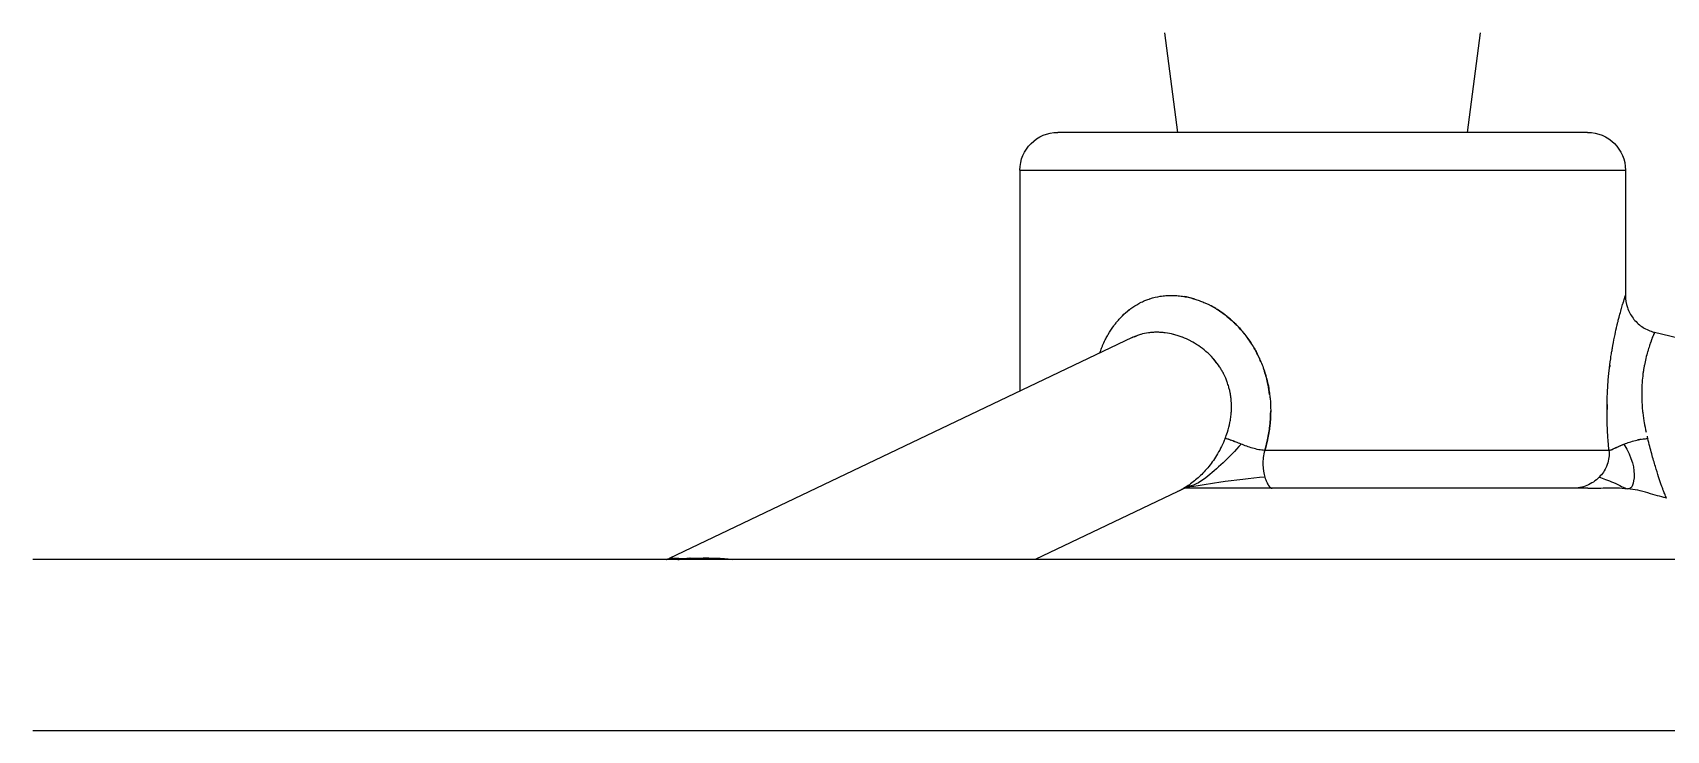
# Model space of a CAD drawing. Header units: millimetres. Extents: x 553637 to 584936, y 5008 to 53898.
# Drawn here: x 562213.4 to 562472.2, y 37234.4 to 37344.9 of the extents above; entities that cross this region are included whole.
import ezdxf

# ---------------------------------------------------------------- set-up
doc = ezdxf.new("R2010")
doc.units = ezdxf.units.MM
doc.header["$LTSCALE"] = 10
doc.header["$MEASUREMENT"] = 0
doc.layers.add('2', color=2, linetype='Continuous')

msp = doc.modelspace()

# ---------------------------------------------------------------- linework, layer by layer
at = {"layer": '2'}
for p, q in [((562394.85, 37329.09), (562392.77, 37344.88)), ((562440.73, 37329.09), (562442.82, 37344.88)), ((562459.76, 37329.09), (562375.83, 37329.09)), ((562369.83, 37323.09), (562465.76, 37323.09)), ((562369.83, 37323.09), (562369.83, 37288.09)), ((562465.76, 37323.09), (562465.76, 37303.26)), ((562387.63, 37296.57), (562314.24, 37261.6)), ((562470.37, 37297.42), (562620.72, 37261.59)), ((562463.15, 37278.71), (562408.63, 37278.71)), ((562459.78, 37272.71), (562395.88, 37272.71)), ((562394.83, 37272.19), (562372.25, 37261.43)), ((562622.17, 37261.43), (562213.42, 37261.43)), ((562213.42, 37234.36), (562621.52, 37234.36))]:
    msp.add_line(p, q, dxfattribs=at)
at = {"layer": '2', "extrusion": (0, 0, -1)}
for centre, start, end in [((-562375.83, 37323.09), 0, 90), ((-562459.76, 37323.09), 90, 180)]:
    msp.add_arc(centre, 6, start, end, dxfattribs=at)
at = {"layer": '2'}
for points, knots in [([(562382.46, 37294.11), (562382.49, 37294.19), (562382.52, 37294.27), (562382.55, 37294.34), (562382.64, 37294.6), (562382.74, 37294.84), (562382.84, 37295.09), (562382.87, 37295.16), (562382.9, 37295.23), (562382.93, 37295.3), (562383.06, 37295.61), (562383.21, 37295.91), (562383.35, 37296.21), (562383.46, 37296.42), (562383.57, 37296.63), (562383.68, 37296.84), (562383.73, 37296.92), (562383.77, 37296.99), (562383.82, 37297.07), (562384.09, 37297.54), (562384.37, 37297.99), (562384.68, 37298.42), (562384.74, 37298.49), (562384.8, 37298.57), (562384.86, 37298.65), (562384.98, 37298.82), (562385.12, 37298.98), (562385.25, 37299.14), (562385.31, 37299.22), (562385.37, 37299.29), (562385.44, 37299.36), (562385.57, 37299.52), (562385.72, 37299.68), (562385.86, 37299.82), (562385.92, 37299.89), (562385.99, 37299.96), (562386.06, 37300.03), (562386.42, 37300.38), (562386.79, 37300.71), (562387.19, 37301.02), (562387.25, 37301.07), (562387.32, 37301.12), (562387.39, 37301.17), (562387.79, 37301.47), (562388.22, 37301.73), (562388.66, 37301.97), (562388.72, 37302.01), (562388.78, 37302.04), (562388.84, 37302.07), (562389.1, 37302.2), (562389.36, 37302.32), (562389.62, 37302.43), (562389.84, 37302.52), (562390.06, 37302.61), (562390.28, 37302.68), (562390.33, 37302.7), (562390.37, 37302.71), (562390.42, 37302.73), (562390.96, 37302.9), (562391.51, 37303.03), (562392.07, 37303.12), (562392.35, 37303.17), (562392.64, 37303.2), (562392.93, 37303.22), (562393.21, 37303.24), (562393.51, 37303.26), (562393.8, 37303.26), (562393.8, 37303.26), (562393.81, 37303.26), (562393.81, 37303.26), (562394.1, 37303.26), (562394.4, 37303.25), (562394.69, 37303.22), (562394.98, 37303.2), (562395.28, 37303.17), (562395.57, 37303.13), (562396.17, 37303.04), (562396.76, 37302.91), (562397.35, 37302.73), (562397.41, 37302.72), (562397.46, 37302.7), (562397.52, 37302.68), (562397.76, 37302.61), (562398, 37302.53), (562398.24, 37302.44), (562398.31, 37302.42), (562398.38, 37302.39), (562398.44, 37302.36), (562398.67, 37302.28), (562398.9, 37302.18), (562399.13, 37302.08), (562399.21, 37302.05), (562399.28, 37302.01), (562399.36, 37301.98), (562399.87, 37301.74), (562400.37, 37301.47), (562400.85, 37301.18), (562400.94, 37301.13), (562401.03, 37301.07), (562401.11, 37301.02), (562401.59, 37300.72), (562402.05, 37300.39), (562402.5, 37300.04), (562402.59, 37299.97), (562402.67, 37299.9), (562402.76, 37299.83), (562403.03, 37299.61), (562403.29, 37299.38), (562403.55, 37299.15), (562403.72, 37298.99), (562403.88, 37298.83), (562404.05, 37298.67), (562404.13, 37298.59), (562404.21, 37298.5), (562404.29, 37298.42), (562404.7, 37298), (562405.08, 37297.56), (562405.44, 37297.09), (562405.89, 37296.53), (562406.3, 37295.95), (562406.68, 37295.33), (562406.73, 37295.25), (562406.77, 37295.18), (562406.82, 37295.1), (562406.96, 37294.86), (562407.1, 37294.62), (562407.23, 37294.37), (562407.27, 37294.31), (562407.3, 37294.24), (562407.33, 37294.18), (562407.47, 37293.92), (562407.6, 37293.65), (562407.72, 37293.39), (562407.75, 37293.33), (562407.77, 37293.28), (562407.8, 37293.23), (562408.08, 37292.61), (562408.33, 37291.97), (562408.54, 37291.32), (562408.55, 37291.3), (562408.56, 37291.28), (562408.56, 37291.26), (562408.67, 37290.93), (562408.77, 37290.59), (562408.86, 37290.25), (562408.96, 37289.91), (562409.04, 37289.56), (562409.11, 37289.21), (562409.12, 37289.19), (562409.12, 37289.17), (562409.13, 37289.14), (562409.21, 37288.77), (562409.27, 37288.4), (562409.33, 37288.02), (562409.37, 37287.72), (562409.41, 37287.42), (562409.44, 37287.12), (562409.45, 37287.04), (562409.46, 37286.97), (562409.47, 37286.9), (562409.52, 37286.27), (562409.55, 37285.64), (562409.56, 37285), (562409.56, 37284.88), (562409.55, 37284.75), (562409.55, 37284.63), (562409.55, 37284.25), (562409.53, 37283.87), (562409.5, 37283.49), (562409.49, 37283.28), (562409.47, 37283.08), (562409.45, 37282.88), (562409.43, 37282.7), (562409.42, 37282.52), (562409.39, 37282.35), (562409.3, 37281.6), (562409.17, 37280.86), (562409, 37280.12), (562408.89, 37279.65), (562408.77, 37279.17), (562408.63, 37278.71)], [0.2334723, 0.2334723, 0.2334723, 0.2334723, 0.2373876, 0.2373876, 0.2373876, 0.25, 0.25, 0.25, 0.2536044, 0.2536044, 0.2536044, 0.2697248, 0.2697248, 0.2697248, 0.28125, 0.28125, 0.28125, 0.2857296, 0.2857296, 0.2857296, 0.3125, 0.3125, 0.3125, 0.317397, 0.317397, 0.317397, 0.328125, 0.328125, 0.328125, 0.3330588, 0.3330588, 0.3330588, 0.34375, 0.34375, 0.34375, 0.3486125, 0.3486125, 0.3486125, 0.375, 0.375, 0.375, 0.3794384, 0.3794384, 0.3794384, 0.40625, 0.40625, 0.40625, 0.4098917, 0.4098917, 0.4098917, 0.4249886, 0.4249886, 0.4249886, 0.4375, 0.4375, 0.4375, 0.4400309, 0.4400309, 0.4400309, 0.4700388, 0.4700388, 0.4700388, 0.4849781, 0.4849781, 0.4849781, 0.499854, 0.499854, 0.499854, 0.5, 0.5, 0.5, 0.5147296, 0.5147296, 0.5147296, 0.5296699, 0.5296699, 0.5296699, 0.5596792, 0.5596792, 0.5596792, 0.5625, 0.5625, 0.5625, 0.5747271, 0.5747271, 0.5747271, 0.578125, 0.578125, 0.578125, 0.5898196, 0.5898196, 0.5898196, 0.59375, 0.59375, 0.59375, 0.6202676, 0.6202676, 0.6202676, 0.625, 0.625, 0.625, 0.6510917, 0.6510917, 0.6510917, 0.65625, 0.65625, 0.65625, 0.671875, 0.671875, 0.671875, 0.6823047, 0.6823047, 0.6823047, 0.6875, 0.6875, 0.6875, 0.7139746, 0.7139746, 0.7139746, 0.7460898, 0.7460898, 0.7460898, 0.75, 0.75, 0.75, 0.7623228, 0.7623228, 0.7623228, 0.765625, 0.765625, 0.765625, 0.7786457, 0.7786457, 0.7786457, 0.78125, 0.78125, 0.78125, 0.8115478, 0.8115478, 0.8115478, 0.8125, 0.8125, 0.8125, 0.8281368, 0.8281368, 0.8281368, 0.84375, 0.84375, 0.84375, 0.8447913, 0.8447913, 0.8447913, 0.8614957, 0.8614957, 0.8614957, 0.875, 0.875, 0.875, 0.8782288, 0.8782288, 0.8782288, 0.90625, 0.90625, 0.90625, 0.9117314, 0.9117314, 0.9117314, 0.9285024, 0.9285024, 0.9285024, 0.9375, 0.9375, 0.9375, 0.9452606, 0.9452606, 0.9452606, 0.9785506, 0.9785506, 0.9785506, 1, 1, 1, 1]), ([(562382.46, 37294.11), (562382.49, 37294.19), (562382.52, 37294.27), (562382.55, 37294.34), (562382.64, 37294.6), (562382.74, 37294.84), (562382.84, 37295.09), (562382.87, 37295.16), (562382.9, 37295.23), (562382.93, 37295.3), (562383.06, 37295.61), (562383.21, 37295.91), (562383.35, 37296.21), (562383.46, 37296.42), (562383.57, 37296.63), (562383.68, 37296.84), (562383.73, 37296.92), (562383.77, 37296.99), (562383.82, 37297.07), (562384.09, 37297.54), (562384.37, 37297.99), (562384.68, 37298.42), (562384.74, 37298.49), (562384.8, 37298.57), (562384.86, 37298.65), (562384.98, 37298.82), (562385.12, 37298.98), (562385.25, 37299.14), (562385.31, 37299.22), (562385.37, 37299.29), (562385.44, 37299.36), (562385.57, 37299.52), (562385.72, 37299.68), (562385.86, 37299.82), (562385.92, 37299.89), (562385.99, 37299.96), (562386.06, 37300.03), (562386.39, 37300.36), (562386.74, 37300.67), (562387.1, 37300.95)], [0.2334723, 0.2334723, 0.2334723, 0.2334723, 0.2373876, 0.2373876, 0.2373876, 0.25, 0.25, 0.25, 0.2536044, 0.2536044, 0.2536044, 0.2697248, 0.2697248, 0.2697248, 0.28125, 0.28125, 0.28125, 0.2857296, 0.2857296, 0.2857296, 0.3125, 0.3125, 0.3125, 0.317397, 0.317397, 0.317397, 0.328125, 0.328125, 0.328125, 0.3330588, 0.3330588, 0.3330588, 0.34375, 0.34375, 0.34375, 0.3486125, 0.3486125, 0.3486125, 0.3731384, 0.3731384, 0.3731384, 0.3731384]), ([(562394.69, 37303.22), (562394.98, 37303.2), (562395.28, 37303.17), (562395.57, 37303.13), (562396.17, 37303.04), (562396.76, 37302.91), (562397.35, 37302.73), (562397.41, 37302.72), (562397.46, 37302.7), (562397.52, 37302.68), (562397.76, 37302.61), (562398, 37302.53), (562398.24, 37302.44), (562398.31, 37302.42), (562398.38, 37302.39), (562398.44, 37302.36), (562398.67, 37302.28), (562398.9, 37302.18), (562399.13, 37302.08), (562399.21, 37302.05), (562399.28, 37302.01), (562399.36, 37301.98), (562399.87, 37301.74), (562400.37, 37301.47), (562400.85, 37301.18), (562400.94, 37301.13), (562401.03, 37301.07), (562401.11, 37301.02), (562401.59, 37300.72), (562402.05, 37300.39), (562402.5, 37300.04)], [0.5147296, 0.5147296, 0.5147296, 0.5147296, 0.5296699, 0.5296699, 0.5296699, 0.5596792, 0.5596792, 0.5596792, 0.5625, 0.5625, 0.5625, 0.5747271, 0.5747271, 0.5747271, 0.578125, 0.578125, 0.578125, 0.5898196, 0.5898196, 0.5898196, 0.59375, 0.59375, 0.59375, 0.6202676, 0.6202676, 0.6202676, 0.625, 0.625, 0.625, 0.6510917, 0.6510917, 0.6510917, 0.6510917]), ([(562397.45, 37302.7), (562397.43, 37302.71), (562397.4, 37302.72), (562397.37, 37302.73), (562396.86, 37302.88), (562396.36, 37303), (562395.85, 37303.08)], [0.43870551, 0.43870551, 0.43870551, 0.43870551, 0.44003087, 0.44003087, 0.44003087, 0.46578715, 0.46578715, 0.46578715, 0.46578715]), ([(562401.22, 37300.95), (562401.18, 37300.97), (562401.15, 37301), (562401.12, 37301.02), (562401.03, 37301.07), (562400.95, 37301.12), (562400.87, 37301.17), (562400.54, 37301.37), (562400.2, 37301.56), (562399.85, 37301.74)], [0.37313832, 0.37313832, 0.37313832, 0.37313832, 0.375, 0.375, 0.375, 0.37943838, 0.37943838, 0.37943838, 0.39773954, 0.39773954, 0.39773954, 0.39773954]), ([(562408.08, 37292.57), (562407.97, 37292.83), (562407.86, 37293.1), (562407.74, 37293.36), (562407.58, 37293.69), (562407.42, 37294.02), (562407.25, 37294.34), (562407.11, 37294.6), (562406.97, 37294.84), (562406.82, 37295.09), (562406.78, 37295.16), (562406.74, 37295.23), (562406.7, 37295.3), (562406.51, 37295.61), (562406.31, 37295.91), (562406.1, 37296.21), (562405.95, 37296.42), (562405.8, 37296.63), (562405.65, 37296.84), (562405.59, 37296.92), (562405.52, 37296.99), (562405.46, 37297.07), (562405.09, 37297.54), (562404.7, 37297.99), (562404.29, 37298.42), (562404.22, 37298.49), (562404.14, 37298.57), (562404.06, 37298.65), (562403.9, 37298.82), (562403.73, 37298.98), (562403.55, 37299.14), (562403.47, 37299.22), (562403.39, 37299.29), (562403.31, 37299.36), (562403.13, 37299.52), (562402.95, 37299.68), (562402.77, 37299.82), (562402.68, 37299.89), (562402.6, 37299.96), (562402.52, 37300.03), (562402.06, 37300.38), (562401.6, 37300.71), (562401.12, 37301.02), (562401.03, 37301.07), (562400.95, 37301.12), (562400.87, 37301.17), (562400.54, 37301.37), (562400.2, 37301.56), (562399.85, 37301.74)], [0.2082717, 0.2082717, 0.2082717, 0.2082717, 0.2210667, 0.2210667, 0.2210667, 0.2373876, 0.2373876, 0.2373876, 0.25, 0.25, 0.25, 0.2536044, 0.2536044, 0.2536044, 0.2697248, 0.2697248, 0.2697248, 0.28125, 0.28125, 0.28125, 0.2857296, 0.2857296, 0.2857296, 0.3125, 0.3125, 0.3125, 0.317397, 0.317397, 0.317397, 0.328125, 0.328125, 0.328125, 0.3330588, 0.3330588, 0.3330588, 0.34375, 0.34375, 0.34375, 0.3486125, 0.3486125, 0.3486125, 0.375, 0.375, 0.375, 0.3794384, 0.3794384, 0.3794384, 0.3977395, 0.3977395, 0.3977395, 0.3977395]), ([(562463.15, 37278.71), (562463.1, 37279.17), (562463.06, 37279.65), (562463.03, 37280.12), (562462.97, 37280.86), (562462.92, 37281.6), (562462.89, 37282.35), (562462.88, 37282.52), (562462.88, 37282.7), (562462.87, 37282.88), (562462.86, 37283.08), (562462.86, 37283.28), (562462.85, 37283.49), (562462.84, 37283.87), (562462.84, 37284.25), (562462.84, 37284.63), (562462.84, 37284.75), (562462.84, 37284.88), (562462.84, 37285), (562462.84, 37285.64), (562462.85, 37286.27), (562462.87, 37286.9), (562462.87, 37286.97), (562462.87, 37287.04), (562462.87, 37287.12), (562462.89, 37287.42), (562462.9, 37287.72), (562462.91, 37288.02), (562462.93, 37288.4), (562462.96, 37288.77), (562462.98, 37289.14), (562462.98, 37289.17), (562462.99, 37289.19), (562462.99, 37289.21), (562463.01, 37289.56), (562463.04, 37289.91), (562463.07, 37290.25), (562463.1, 37290.59), (562463.14, 37290.93), (562463.17, 37291.26), (562463.18, 37291.28), (562463.18, 37291.3), (562463.18, 37291.32), (562463.25, 37291.97), (562463.33, 37292.61), (562463.42, 37293.23), (562463.43, 37293.28), (562463.44, 37293.33), (562463.44, 37293.39), (562463.48, 37293.65), (562463.52, 37293.92), (562463.56, 37294.18), (562463.57, 37294.24), (562463.58, 37294.31), (562463.6, 37294.37), (562463.64, 37294.62), (562463.68, 37294.86), (562463.72, 37295.1), (562463.73, 37295.18), (562463.75, 37295.25), (562463.76, 37295.33), (562463.87, 37295.95), (562463.99, 37296.53), (562464.11, 37297.09), (562464.21, 37297.56), (562464.31, 37298), (562464.41, 37298.42), (562464.43, 37298.5), (562464.45, 37298.59), (562464.46, 37298.67), (562464.5, 37298.83), (562464.54, 37298.99), (562464.58, 37299.15), (562464.64, 37299.38), (562464.7, 37299.61), (562464.76, 37299.83), (562464.78, 37299.9), (562464.79, 37299.97), (562464.81, 37300.04), (562464.91, 37300.39), (562465, 37300.72), (562465.08, 37301.02), (562465.1, 37301.07), (562465.11, 37301.13), (562465.13, 37301.18), (562465.21, 37301.47), (562465.29, 37301.74), (562465.36, 37301.98), (562465.37, 37302.01), (562465.38, 37302.05), (562465.39, 37302.08), (562465.42, 37302.18), (562465.45, 37302.28), (562465.48, 37302.36), (562465.49, 37302.39), (562465.49, 37302.42), (562465.5, 37302.44), (562465.53, 37302.53), (562465.55, 37302.61), (562465.58, 37302.68)], [0, 0, 0, 0, 0.0214494, 0.0214494, 0.0214494, 0.0547394, 0.0547394, 0.0547394, 0.0625, 0.0625, 0.0625, 0.0714976, 0.0714976, 0.0714976, 0.0882686, 0.0882686, 0.0882686, 0.09375, 0.09375, 0.09375, 0.1217712, 0.1217712, 0.1217712, 0.125, 0.125, 0.125, 0.1385043, 0.1385043, 0.1385043, 0.1552087, 0.1552087, 0.1552087, 0.15625, 0.15625, 0.15625, 0.1718632, 0.1718632, 0.1718632, 0.1875, 0.1875, 0.1875, 0.1884522, 0.1884522, 0.1884522, 0.21875, 0.21875, 0.21875, 0.2213543, 0.2213543, 0.2213543, 0.234375, 0.234375, 0.234375, 0.2376772, 0.2376772, 0.2376772, 0.25, 0.25, 0.25, 0.2539102, 0.2539102, 0.2539102, 0.2860254, 0.2860254, 0.2860254, 0.3125, 0.3125, 0.3125, 0.3176953, 0.3176953, 0.3176953, 0.328125, 0.328125, 0.328125, 0.34375, 0.34375, 0.34375, 0.3489083, 0.3489083, 0.3489083, 0.375, 0.375, 0.375, 0.3797324, 0.3797324, 0.3797324, 0.40625, 0.40625, 0.40625, 0.4101804, 0.4101804, 0.4101804, 0.421875, 0.421875, 0.421875, 0.4252729, 0.4252729, 0.4252729, 0.4375, 0.4375, 0.4375, 0.4375]), ([(562465.58, 37302.68), (562465.58, 37302.7), (562465.59, 37302.72), (562465.59, 37302.73), (562465.65, 37302.91), (562465.69, 37303.04), (562465.72, 37303.13), (562465.73, 37303.17), (562465.74, 37303.2), (562465.75, 37303.22), (562465.76, 37303.25), (562465.76, 37303.26), (562465.76, 37303.26)], [0.4375, 0.4375, 0.4375, 0.4375, 0.44032084, 0.44032084, 0.44032084, 0.47033009, 0.47033009, 0.47033009, 0.48527045, 0.48527045, 0.48527045, 0.49998914, 0.49998914, 0.49998914, 0.49998914]), ([(562465.76, 37303.26), (562465.76, 37302.61), (562465.87, 37301.95), (562466.28, 37300.73), (562466.58, 37300.16), (562467.35, 37299.14), (562467.82, 37298.69), (562468.87, 37297.96), (562469.46, 37297.68), (562470.17, 37297.47), (562470.27, 37297.44), (562470.37, 37297.42)], [0, 0, 0, 0, 1.945691, 1.945691, 3.856293, 3.856293, 5.768154, 5.768154, 7.679971, 7.679971, 7.988052, 7.988052, 7.988052, 7.988052]), ([(562402.95, 37299.67), (562403.15, 37299.5), (562403.35, 37299.33), (562403.55, 37299.15), (562403.72, 37298.99), (562403.88, 37298.83), (562404.05, 37298.67), (562404.13, 37298.59), (562404.21, 37298.5), (562404.29, 37298.42), (562404.7, 37298), (562405.08, 37297.56), (562405.44, 37297.09), (562405.89, 37296.53), (562406.3, 37295.95), (562406.68, 37295.33), (562406.73, 37295.25), (562406.77, 37295.18), (562406.82, 37295.1), (562406.96, 37294.86), (562407.1, 37294.62), (562407.23, 37294.37), (562407.27, 37294.31), (562407.3, 37294.24), (562407.33, 37294.18), (562407.47, 37293.92), (562407.6, 37293.65), (562407.72, 37293.39), (562407.75, 37293.33), (562407.77, 37293.28), (562407.8, 37293.23), (562408.08, 37292.61), (562408.33, 37291.97), (562408.54, 37291.32), (562408.55, 37291.3), (562408.56, 37291.28), (562408.56, 37291.26), (562408.67, 37290.93), (562408.77, 37290.59), (562408.86, 37290.25), (562408.96, 37289.91), (562409.04, 37289.56), (562409.11, 37289.21), (562409.12, 37289.19), (562409.12, 37289.17), (562409.13, 37289.14), (562409.21, 37288.77), (562409.27, 37288.4), (562409.33, 37288.02), (562409.37, 37287.72), (562409.41, 37287.42), (562409.44, 37287.12), (562409.45, 37287.04), (562409.46, 37286.97), (562409.47, 37286.9), (562409.52, 37286.27), (562409.55, 37285.64), (562409.56, 37285), (562409.56, 37284.88), (562409.55, 37284.75), (562409.55, 37284.63)], [0.659919, 0.659919, 0.659919, 0.659919, 0.671875, 0.671875, 0.671875, 0.6823047, 0.6823047, 0.6823047, 0.6875, 0.6875, 0.6875, 0.7139746, 0.7139746, 0.7139746, 0.7460898, 0.7460898, 0.7460898, 0.75, 0.75, 0.75, 0.7623228, 0.7623228, 0.7623228, 0.765625, 0.765625, 0.765625, 0.7786457, 0.7786457, 0.7786457, 0.78125, 0.78125, 0.78125, 0.8115478, 0.8115478, 0.8115478, 0.8125, 0.8125, 0.8125, 0.8281368, 0.8281368, 0.8281368, 0.84375, 0.84375, 0.84375, 0.8447913, 0.8447913, 0.8447913, 0.8614957, 0.8614957, 0.8614957, 0.875, 0.875, 0.875, 0.8782288, 0.8782288, 0.8782288, 0.90625, 0.90625, 0.90625, 0.9117314, 0.9117314, 0.9117314, 0.9117314]), ([(562398.16, 37295.27), (562398.14, 37295.28), (562398.12, 37295.3), (562398.1, 37295.31), (562397.71, 37295.57), (562397.31, 37295.81), (562396.9, 37296.03), (562396.88, 37296.04), (562396.86, 37296.05), (562396.85, 37296.06), (562396.43, 37296.27), (562396.01, 37296.47), (562395.58, 37296.63), (562395.56, 37296.64), (562395.55, 37296.64), (562395.53, 37296.65), (562395.32, 37296.73), (562395.11, 37296.81), (562394.89, 37296.87), (562394.67, 37296.95), (562394.44, 37297.01), (562394.21, 37297.07), (562394.2, 37297.07), (562394.19, 37297.08), (562394.18, 37297.08), (562393.74, 37297.19), (562393.29, 37297.28), (562392.85, 37297.33), (562392.63, 37297.36), (562392.4, 37297.38), (562392.17, 37297.4), (562391.95, 37297.41), (562391.72, 37297.42), (562391.5, 37297.42), (562391.27, 37297.42), (562391.05, 37297.41), (562390.83, 37297.4), (562390.61, 37297.38), (562390.4, 37297.36), (562390.18, 37297.33), (562389.77, 37297.27), (562389.36, 37297.19), (562388.96, 37297.07), (562388.95, 37297.07), (562388.94, 37297.07), (562388.93, 37297.07), (562388.73, 37297.01), (562388.53, 37296.94), (562388.33, 37296.87), (562388.14, 37296.8), (562387.96, 37296.72), (562387.78, 37296.64), (562387.77, 37296.64), (562387.76, 37296.63), (562387.74, 37296.63), (562387.7, 37296.61), (562387.65, 37296.59), (562387.61, 37296.56)], [0.3421006, 0.3421006, 0.3421006, 0.3421006, 0.34375, 0.34375, 0.34375, 0.3736847, 0.3736847, 0.3736847, 0.375, 0.375, 0.375, 0.40527, 0.40527, 0.40527, 0.40625, 0.40625, 0.40625, 0.4210649, 0.4210649, 0.4210649, 0.4368498, 0.4368498, 0.4368498, 0.4375, 0.4375, 0.4375, 0.4684445, 0.4684445, 0.4684445, 0.4842313, 0.4842313, 0.4842313, 0.5, 0.5, 0.5, 0.5157412, 0.5157412, 0.5157412, 0.531527, 0.531527, 0.531527, 0.5625, 0.5625, 0.5625, 0.5631233, 0.5631233, 0.5631233, 0.5789063, 0.5789063, 0.5789063, 0.59375, 0.59375, 0.59375, 0.5947029, 0.5947029, 0.5947029, 0.5984529, 0.5984529, 0.5984529, 0.5984529]), ([(562402.34, 37280.6), (562402.47, 37280.92), (562402.59, 37281.25), (562402.7, 37281.59), (562402.86, 37282.1), (562403, 37282.62), (562403.1, 37283.15), (562403.12, 37283.27), (562403.15, 37283.39), (562403.17, 37283.52), (562403.19, 37283.66), (562403.21, 37283.8), (562403.23, 37283.94), (562403.27, 37284.2), (562403.3, 37284.47), (562403.31, 37284.73), (562403.32, 37284.83), (562403.33, 37284.93), (562403.33, 37285.03), (562403.35, 37285.46), (562403.35, 37285.88), (562403.33, 37286.3), (562403.32, 37286.38), (562403.32, 37286.46), (562403.31, 37286.54), (562403.29, 37286.72), (562403.28, 37286.9), (562403.25, 37287.08), (562403.22, 37287.34), (562403.18, 37287.6), (562403.13, 37287.85), (562403.12, 37287.92), (562403.1, 37287.98), (562403.09, 37288.05), (562403.05, 37288.24), (562403, 37288.43), (562402.95, 37288.61), (562402.89, 37288.86), (562402.81, 37289.11), (562402.73, 37289.35), (562402.71, 37289.4), (562402.69, 37289.46), (562402.67, 37289.51), (562402.52, 37289.94), (562402.34, 37290.35), (562402.14, 37290.76), (562402.12, 37290.8), (562402.09, 37290.85), (562402.07, 37290.89), (562401.98, 37291.07), (562401.88, 37291.25), (562401.77, 37291.43), (562401.75, 37291.47), (562401.72, 37291.51), (562401.7, 37291.55), (562401.59, 37291.73), (562401.48, 37291.91), (562401.36, 37292.08), (562401.33, 37292.12), (562401.31, 37292.15), (562401.29, 37292.19), (562401.02, 37292.57), (562400.73, 37292.93), (562400.42, 37293.28), (562400.09, 37293.66), (562399.73, 37294.01), (562399.35, 37294.34), (562399.33, 37294.36), (562399.31, 37294.38), (562399.28, 37294.4), (562398.93, 37294.71), (562398.55, 37295), (562398.16, 37295.27), (562398.14, 37295.28), (562398.12, 37295.3), (562398.1, 37295.31), (562397.71, 37295.57), (562397.31, 37295.81), (562396.9, 37296.03), (562396.88, 37296.04), (562396.86, 37296.05), (562396.85, 37296.06), (562396.43, 37296.27), (562396.01, 37296.47), (562395.58, 37296.63), (562395.56, 37296.64), (562395.55, 37296.64), (562395.53, 37296.65), (562395.32, 37296.73), (562395.11, 37296.81), (562394.89, 37296.87), (562394.67, 37296.95), (562394.44, 37297.01), (562394.21, 37297.07), (562394.2, 37297.07), (562394.19, 37297.08), (562394.18, 37297.08), (562393.74, 37297.19), (562393.29, 37297.28), (562392.85, 37297.33), (562392.63, 37297.36), (562392.4, 37297.38), (562392.17, 37297.4), (562391.95, 37297.41), (562391.72, 37297.42), (562391.5, 37297.42), (562391.27, 37297.42), (562391.05, 37297.41), (562390.83, 37297.4), (562390.61, 37297.38), (562390.4, 37297.36), (562390.18, 37297.33), (562389.77, 37297.27), (562389.36, 37297.19), (562388.96, 37297.07), (562388.95, 37297.07), (562388.94, 37297.07), (562388.93, 37297.07), (562388.73, 37297.01), (562388.53, 37296.94), (562388.33, 37296.87), (562388.14, 37296.8), (562387.96, 37296.72), (562387.78, 37296.64), (562387.77, 37296.64), (562387.76, 37296.63), (562387.74, 37296.63), (562387.71, 37296.61), (562387.67, 37296.59), (562387.63, 37296.57)], [0, 0, 0, 0, 0.0216597, 0.0216597, 0.0216597, 0.0547844, 0.0547844, 0.0547844, 0.0625, 0.0625, 0.0625, 0.0712271, 0.0712271, 0.0712271, 0.087572, 0.087572, 0.087572, 0.09375, 0.09375, 0.09375, 0.1200286, 0.1200286, 0.1200286, 0.125, 0.125, 0.125, 0.1361331, 0.1361331, 0.1361331, 0.152154, 0.152154, 0.152154, 0.15625, 0.15625, 0.15625, 0.1681068, 0.1681068, 0.1681068, 0.1840369, 0.1840369, 0.1840369, 0.1875, 0.1875, 0.1875, 0.2157687, 0.2157687, 0.2157687, 0.21875, 0.21875, 0.21875, 0.2315856, 0.2315856, 0.2315856, 0.234375, 0.234375, 0.234375, 0.2473762, 0.2473762, 0.2473762, 0.25, 0.25, 0.25, 0.2789458, 0.2789458, 0.2789458, 0.3105234, 0.3105234, 0.3105234, 0.3125, 0.3125, 0.3125, 0.3421006, 0.3421006, 0.3421006, 0.34375, 0.34375, 0.34375, 0.3736847, 0.3736847, 0.3736847, 0.375, 0.375, 0.375, 0.40527, 0.40527, 0.40527, 0.40625, 0.40625, 0.40625, 0.4210649, 0.4210649, 0.4210649, 0.4368498, 0.4368498, 0.4368498, 0.4375, 0.4375, 0.4375, 0.4684445, 0.4684445, 0.4684445, 0.4842313, 0.4842313, 0.4842313, 0.5, 0.5, 0.5, 0.5157412, 0.5157412, 0.5157412, 0.531527, 0.531527, 0.531527, 0.5625, 0.5625, 0.5625, 0.5631233, 0.5631233, 0.5631233, 0.5789063, 0.5789063, 0.5789063, 0.59375, 0.59375, 0.59375, 0.5947029, 0.5947029, 0.5947029, 0.597924, 0.597924, 0.597924, 0.597924]), ([(562469.82, 37296.03), (562469.74, 37295.81), (562469.66, 37295.57), (562469.57, 37295.31), (562469.57, 37295.3), (562469.56, 37295.28), (562469.56, 37295.27), (562469.47, 37295), (562469.38, 37294.71), (562469.29, 37294.4), (562469.28, 37294.38), (562469.28, 37294.36), (562469.27, 37294.34), (562469.18, 37294.01), (562469.08, 37293.66), (562468.99, 37293.28), (562468.91, 37292.93), (562468.83, 37292.57), (562468.76, 37292.19), (562468.75, 37292.15), (562468.74, 37292.12), (562468.74, 37292.08), (562468.7, 37291.91), (562468.67, 37291.73), (562468.64, 37291.55), (562468.64, 37291.51), (562468.63, 37291.47), (562468.62, 37291.43), (562468.6, 37291.25), (562468.57, 37291.07), (562468.54, 37290.89), (562468.54, 37290.85), (562468.53, 37290.8), (562468.53, 37290.76), (562468.47, 37290.35), (562468.43, 37289.94), (562468.4, 37289.51), (562468.39, 37289.46), (562468.39, 37289.4), (562468.39, 37289.35), (562468.37, 37289.11), (562468.36, 37288.86), (562468.35, 37288.61), (562468.34, 37288.43), (562468.33, 37288.24), (562468.33, 37288.05), (562468.33, 37287.98), (562468.33, 37287.92), (562468.33, 37287.85), (562468.33, 37287.6), (562468.33, 37287.34), (562468.33, 37287.08), (562468.34, 37286.9), (562468.34, 37286.72), (562468.35, 37286.54), (562468.36, 37286.46), (562468.36, 37286.38), (562468.36, 37286.3), (562468.39, 37285.88), (562468.42, 37285.46), (562468.46, 37285.03), (562468.47, 37284.93), (562468.48, 37284.83), (562468.5, 37284.73), (562468.53, 37284.47), (562468.56, 37284.2), (562468.6, 37283.94), (562468.62, 37283.8), (562468.64, 37283.66), (562468.66, 37283.52), (562468.68, 37283.39), (562468.7, 37283.27), (562468.72, 37283.15), (562468.81, 37282.62), (562468.92, 37282.1), (562469.03, 37281.59)], [0.6263153, 0.6263153, 0.6263153, 0.6263153, 0.65625, 0.65625, 0.65625, 0.6578994, 0.6578994, 0.6578994, 0.6875, 0.6875, 0.6875, 0.6894766, 0.6894766, 0.6894766, 0.7210542, 0.7210542, 0.7210542, 0.75, 0.75, 0.75, 0.7526238, 0.7526238, 0.7526238, 0.765625, 0.765625, 0.765625, 0.7684144, 0.7684144, 0.7684144, 0.78125, 0.78125, 0.78125, 0.7842313, 0.7842313, 0.7842313, 0.8125, 0.8125, 0.8125, 0.8159631, 0.8159631, 0.8159631, 0.8318932, 0.8318932, 0.8318932, 0.84375, 0.84375, 0.84375, 0.847846, 0.847846, 0.847846, 0.8638669, 0.8638669, 0.8638669, 0.875, 0.875, 0.875, 0.8799714, 0.8799714, 0.8799714, 0.90625, 0.90625, 0.90625, 0.912428, 0.912428, 0.912428, 0.9287729, 0.9287729, 0.9287729, 0.9375, 0.9375, 0.9375, 0.9452156, 0.9452156, 0.9452156, 0.9783403, 0.9783403, 0.9783403, 0.9783403]), ([(562470.05, 37296.63), (562469.98, 37296.47), (562469.91, 37296.27), (562469.83, 37296.06), (562469.83, 37296.05), (562469.82, 37296.04), (562469.82, 37296.03)], [0.59472998, 0.59472998, 0.59472998, 0.59472998, 0.625, 0.625, 0.625, 0.62631526, 0.62631526, 0.62631526, 0.62631526]), ([(562470.23, 37297.08), (562470.23, 37297.08), (562470.22, 37297.07), (562470.22, 37297.07), (562470.2, 37297.01), (562470.17, 37296.95), (562470.14, 37296.87), (562470.12, 37296.81), (562470.09, 37296.73), (562470.05, 37296.65)], [0.5625, 0.5625, 0.5625, 0.5625, 0.56315023, 0.56315023, 0.56315023, 0.57893511, 0.57893511, 0.57893511, 0.59375, 0.59375, 0.59375, 0.59375]), ([(562470.05, 37296.63), (562470.05, 37296.63), (562470.05, 37296.64), (562470.05, 37296.64), (562470.08, 37296.71), (562470.1, 37296.78), (562470.13, 37296.84)], [0.40529714, 0.40529714, 0.40529714, 0.40529714, 0.40625, 0.40625, 0.40625, 0.41889957, 0.41889957, 0.41889957, 0.41889957]), ([(562402.34, 37280.6), (562402.47, 37280.92), (562402.59, 37281.25), (562402.7, 37281.59), (562402.86, 37282.1), (562403, 37282.62), (562403.1, 37283.15), (562403.12, 37283.27), (562403.15, 37283.39), (562403.17, 37283.52), (562403.19, 37283.66), (562403.21, 37283.8), (562403.23, 37283.94), (562403.27, 37284.2), (562403.3, 37284.47), (562403.31, 37284.73), (562403.32, 37284.83), (562403.33, 37284.93), (562403.33, 37285.03), (562403.35, 37285.46), (562403.35, 37285.88), (562403.33, 37286.3), (562403.32, 37286.38), (562403.32, 37286.46), (562403.31, 37286.54), (562403.29, 37286.72), (562403.28, 37286.9), (562403.25, 37287.08), (562403.22, 37287.34), (562403.18, 37287.6), (562403.13, 37287.85), (562403.12, 37287.92), (562403.1, 37287.98), (562403.09, 37288.05), (562403.05, 37288.24), (562403, 37288.43), (562402.95, 37288.61), (562402.89, 37288.86), (562402.81, 37289.11), (562402.73, 37289.35), (562402.71, 37289.4), (562402.69, 37289.46), (562402.67, 37289.51), (562402.52, 37289.94), (562402.34, 37290.35), (562402.14, 37290.76), (562402.12, 37290.8), (562402.09, 37290.85), (562402.07, 37290.89), (562401.98, 37291.07), (562401.88, 37291.25), (562401.77, 37291.43), (562401.75, 37291.47), (562401.72, 37291.51), (562401.7, 37291.55), (562401.59, 37291.73), (562401.48, 37291.91), (562401.36, 37292.08), (562401.33, 37292.12), (562401.31, 37292.15), (562401.29, 37292.19), (562401.06, 37292.5), (562400.83, 37292.81), (562400.58, 37293.1)], [0, 0, 0, 0, 0.0216597, 0.0216597, 0.0216597, 0.0547844, 0.0547844, 0.0547844, 0.0625, 0.0625, 0.0625, 0.0712271, 0.0712271, 0.0712271, 0.087572, 0.087572, 0.087572, 0.09375, 0.09375, 0.09375, 0.1200286, 0.1200286, 0.1200286, 0.125, 0.125, 0.125, 0.1361331, 0.1361331, 0.1361331, 0.152154, 0.152154, 0.152154, 0.15625, 0.15625, 0.15625, 0.1681068, 0.1681068, 0.1681068, 0.1840369, 0.1840369, 0.1840369, 0.1875, 0.1875, 0.1875, 0.2157687, 0.2157687, 0.2157687, 0.21875, 0.21875, 0.21875, 0.2315856, 0.2315856, 0.2315856, 0.234375, 0.234375, 0.234375, 0.2473762, 0.2473762, 0.2473762, 0.25, 0.25, 0.25, 0.2739268, 0.2739268, 0.2739268, 0.2739268]), ([(562408.87, 37290.24), (562408.78, 37290.58), (562408.68, 37290.92), (562408.57, 37291.25), (562408.56, 37291.27), (562408.56, 37291.28), (562408.55, 37291.29), (562408.5, 37291.44), (562408.46, 37291.58), (562408.41, 37291.72)], [0.171875, 0.171875, 0.171875, 0.171875, 0.1875, 0.1875, 0.1875, 0.18814637, 0.18814637, 0.18814637, 0.19478352, 0.19478352, 0.19478352, 0.19478352]), ([(562409.39, 37287.57), (562409.33, 37288.08), (562409.24, 37288.6), (562409.14, 37289.11), (562409.13, 37289.14), (562409.12, 37289.17), (562409.12, 37289.2), (562409.04, 37289.54), (562408.96, 37289.88), (562408.87, 37290.22), (562408.87, 37290.22), (562408.87, 37290.23), (562408.87, 37290.24)], [0.13188395, 0.13188395, 0.13188395, 0.13188395, 0.15489205, 0.15489205, 0.15489205, 0.15625, 0.15625, 0.15625, 0.17155881, 0.17155881, 0.17155881, 0.171875, 0.171875, 0.171875, 0.171875]), ([(562408.63, 37278.71), (562408.77, 37279.17), (562408.89, 37279.64), (562409, 37280.11), (562409.17, 37280.84), (562409.3, 37281.58), (562409.39, 37282.33), (562409.41, 37282.52), (562409.43, 37282.7), (562409.45, 37282.88), (562409.47, 37283.08), (562409.49, 37283.27), (562409.5, 37283.47), (562409.53, 37283.85), (562409.55, 37284.23), (562409.55, 37284.61), (562409.55, 37284.73), (562409.56, 37284.85), (562409.56, 37284.97)], [0, 0, 0, 0, 0.0212995, 0.0212995, 0.0212995, 0.05450576, 0.05450576, 0.05450576, 0.0625, 0.0625, 0.0625, 0.07125273, 0.07125273, 0.07125273, 0.0880153, 0.0880153, 0.0880153, 0.09326173, 0.09326173, 0.09326173, 0.09326173]), ([(562402.34, 37280.6), (562401.99, 37279.72), (562401.59, 37278.92), (562401.15, 37278.18), (562400.72, 37277.44), (562400.25, 37276.77), (562399.76, 37276.17), (562399.27, 37275.56), (562398.76, 37275.02), (562398.24, 37274.54), (562397.73, 37274.06), (562397.2, 37273.64), (562396.67, 37273.27), (562396.15, 37272.9), (562395.62, 37272.59), (562395.1, 37272.32), (562395, 37272.27), (562394.91, 37272.23), (562394.81, 37272.18)], [-1, -1, -1, -1, -0.875, -0.875, -0.875, -0.75, -0.75, -0.75, -0.625, -0.625, -0.625, -0.5, -0.5, -0.5, -0.375, -0.375, -0.375, -0.3519692, -0.3519692, -0.3519692, -0.3519692]), ([(562402.34, 37280.6), (562401.99, 37279.72), (562401.59, 37278.92), (562401.15, 37278.18), (562400.72, 37277.44), (562400.25, 37276.77), (562399.76, 37276.17), (562399.27, 37275.56), (562398.76, 37275.02), (562398.24, 37274.54), (562397.73, 37274.06), (562397.2, 37273.64), (562396.67, 37273.27), (562396.15, 37272.9), (562395.62, 37272.59), (562395.1, 37272.32), (562395.01, 37272.28), (562394.92, 37272.23), (562394.83, 37272.19)], [-1, -1, -1, -1, -0.875, -0.875, -0.875, -0.75, -0.75, -0.75, -0.625, -0.625, -0.625, -0.5, -0.5, -0.5, -0.375, -0.375, -0.375, -0.3531426, -0.3531426, -0.3531426, -0.3531426]), ([(562404.87, 37279.7), (562404.59, 37279.8), (562404.32, 37279.91), (562403.82, 37280.11), (562403.59, 37280.2), (562403.16, 37280.35), (562402.97, 37280.42), (562402.62, 37280.53), (562402.47, 37280.57), (562402.34, 37280.6)], [0, 0, 0, 0, 0.25, 0.25, 0.5, 0.5, 0.75, 0.75, 1, 1, 1, 1]), ([(562404.87, 37279.7), (562404.59, 37279.8), (562404.32, 37279.91), (562403.84, 37280.1), (562403.62, 37280.18), (562403.42, 37280.26)], [0, 0, 0, 0, 0.25, 0.25, 0.4817478, 0.4817478, 0.4817478, 0.4817478]), ([(562409.39, 37282.35), (562409.3, 37281.6), (562409.17, 37280.86), (562409, 37280.12), (562408.89, 37279.65), (562408.77, 37279.17), (562408.63, 37278.71)], [0.94526065, 0.94526065, 0.94526065, 0.94526065, 0.97855061, 0.97855061, 0.97855061, 1, 1, 1, 1]), ([(562465.53, 37279.7), (562465.81, 37279.8), (562466.1, 37279.91), (562466.71, 37280.11), (562467.02, 37280.2), (562467.66, 37280.35), (562467.98, 37280.42), (562468.63, 37280.53), (562468.96, 37280.57), (562469.28, 37280.6)], [0, 0, 0, 0, 0.25, 0.25, 0.5, 0.5, 0.75, 0.75, 1, 1, 1, 1]), ([(562465.53, 37279.7), (562465.81, 37279.8), (562466.1, 37279.91), (562466.71, 37280.11), (562467.02, 37280.2), (562467.63, 37280.35), (562467.92, 37280.41), (562468.21, 37280.46)], [0, 0, 0, 0, 0.25, 0.25, 0.5, 0.5, 0.7246519, 0.7246519, 0.7246519, 0.7246519]), ([(562472.24, 37271.16), (562472.24, 37271.16), (562472.22, 37271.2), (562472.15, 37271.37), (562472.1, 37271.5), (562471.96, 37271.84), (562471.88, 37272.06), (562471.73, 37272.46), (562471.68, 37272.6), (562471.56, 37272.92), (562471.5, 37273.09), (562471.31, 37273.64), (562471.16, 37274.06), (562470.85, 37275.02), (562470.68, 37275.56), (562470.32, 37276.77), (562470.12, 37277.44), (562469.72, 37278.92), (562469.5, 37279.72), (562469.28, 37280.6)], [0, 0, 0, 0, 0.125, 0.125, 0.25, 0.25, 0.375, 0.375, 0.4375, 0.4375, 0.5, 0.5, 0.625, 0.625, 0.75, 0.75, 0.875, 0.875, 0.9999999, 0.9999999, 0.9999999, 0.9999999]), ([(562404.87, 37279.7), (562402.99, 37277.55), (562401.01, 37275.76), (562398.27, 37273.56), (562397.24, 37273.09), (562396.15, 37272.85)], [0.2133515, 0.2133515, 0.2133515, 0.2133515, 0.7133515, 0.7133515, 1, 1, 1, 1]), ([(562408.63, 37278.71), (562408.31, 37278.72), (562407.98, 37278.76), (562407.66, 37278.82), (562407.33, 37278.88), (562407.01, 37278.97), (562406.69, 37279.06), (562406.37, 37279.15), (562406.05, 37279.26), (562405.75, 37279.37), (562405.45, 37279.48), (562405.15, 37279.59), (562404.87, 37279.7)], [-1, -1, -1, -1, -0.75, -0.75, -0.75, -0.5, -0.5, -0.5, -0.25, -0.25, -0.25, 0, 0, 0, 0]), ([(562408.63, 37278.71), (562408.38, 37277.97), (562408.3, 37277.19), (562408.32, 37276.46), (562408.34, 37275.72), (562408.46, 37275.03), (562408.64, 37274.46)], [-1, -1, -1, -1, -0.5, -0.5, -0.5, 0, 0, 0, 0]), ([(562463.15, 37278.71), (562463.23, 37277.97), (562463.13, 37277.19), (562462.87, 37276.46), (562462.83, 37276.36), (562462.8, 37276.27), (562462.76, 37276.18), (562462.49, 37275.55), (562462.09, 37274.96), (562461.6, 37274.46)], [-1, -1, -1, -1, -0.5, -0.5, -0.5, -0.4375, -0.4375, -0.4375, 0, 0, 0, 0]), ([(562463.15, 37278.71), (562463.26, 37278.72), (562463.39, 37278.76), (562463.54, 37278.82), (562463.7, 37278.88), (562463.87, 37278.97), (562464.07, 37279.06), (562464.27, 37279.15), (562464.5, 37279.26), (562464.74, 37279.37), (562464.99, 37279.48), (562465.25, 37279.59), (562465.53, 37279.7)], [-1, -1, -1, -1, -0.75, -0.75, -0.75, -0.5, -0.5, -0.5, -0.25, -0.25, -0.25, 0, 0, 0, 0]), ([(562465.53, 37279.7), (562466.81, 37277.55), (562467.25, 37275.76), (562466.98, 37272.97), (562466.66, 37272.57), (562466.09, 37272.64)], [0, 0, 0, 0, 0.5, 0.5, 1, 1, 1, 1]), ([(562396.72, 37273.15), (562396.71, 37273.15), (562396.71, 37273.15), (562396.68, 37273.13), (562396.66, 37273.12), (562396.57, 37273.07), (562396.5, 37273.03), (562396.24, 37272.89), (562396.01, 37272.77), (562395.44, 37272.48), (562395.12, 37272.33), (562394.83, 37272.19)], [3.587227, 3.587227, 3.587227, 3.587227, 3.629254, 3.629254, 3.756331, 3.756331, 4.138294, 4.138294, 5.074907, 5.074907, 6.539078, 6.539078, 6.539078, 6.539078]), ([(562395.88, 37272.71), (562395.85, 37272.69), (562395.81, 37272.68), (562395.44, 37272.48), (562395.12, 37272.33), (562394.83, 37272.19)], [4.947004, 4.947004, 4.947004, 4.947004, 5.07485, 5.07485, 6.539103, 6.539103, 6.539103, 6.539103]), ([(562408.64, 37274.46), (562406.31, 37274.29), (562404.02, 37274), (562399.54, 37273.35), (562397.83, 37273.03), (562396.11, 37272.83)], [0.1599033, 0.1599033, 0.1599033, 0.1599033, 0.6599033, 0.6599033, 1, 1, 1, 1]), ([(562408.64, 37274.46), (562408.72, 37274.18), (562408.82, 37273.92), (562409.02, 37273.48), (562409.13, 37273.3), (562409.44, 37272.85), (562409.63, 37272.71), (562409.77, 37272.71)], [0, 0, 0, 0, 0.25, 0.25, 0.5, 0.5, 1, 1, 1, 1]), ([(562461.6, 37274.46), (562461.32, 37274.18), (562461.01, 37273.92), (562460.35, 37273.48), (562460, 37273.3), (562458.93, 37272.85), (562458.18, 37272.71), (562457.48, 37272.71)], [0, 0, 0, 0, 0.25, 0.25, 0.5, 0.5, 1, 1, 1, 1]), ([(562459.78, 37272.71), (562460.77, 37272.71), (562461.46, 37272.73), (562463.91, 37272.82), (562464.95, 37272.78), (562466.09, 37272.64)], [0, 0, 0, 0, 0.5, 0.5, 1, 1, 1, 1]), ([(562461.6, 37274.46), (562462.2, 37274.29), (562462.93, 37274), (562464.84, 37273.22), (562465.52, 37272.71), (562466.09, 37272.64)], [0, 0, 0, 0, 0.5, 0.5, 1, 1, 1, 1]), ([(562472.24, 37271.16), (562471.21, 37271.41), (562470.44, 37271.63), (562468.21, 37272.31), (562467.23, 37272.51), (562466.09, 37272.64)], [0, 0, 0, 0, 0.5, 0.5, 1, 1, 1, 1]), ([(562313.78, 37261.43), (562313.82, 37261.44), (562313.86, 37261.45), (562314, 37261.5), (562314.12, 37261.54), (562314.25, 37261.6)], [48.742146, 48.742146, 48.742146, 48.742146, 49.32906, 49.32906, 50.66949, 50.66949, 50.66949, 50.66949]), ([(562313.78, 37261.43), (562313.82, 37261.44), (562313.86, 37261.45), (562314, 37261.5), (562314.13, 37261.54), (562314.25, 37261.6)], [48.751933, 48.751933, 48.751933, 48.751933, 49.332133, 49.332133, 50.673972, 50.673972, 50.673972, 50.673972]), ([(562314.25, 37261.6), (562314.3, 37261.63), (562314.36, 37261.65), (562314.43, 37261.66), (562314.44, 37261.66), (562314.45, 37261.66), (562314.46, 37261.66), (562314.54, 37261.67), (562314.64, 37261.67), (562314.76, 37261.67), (562314.76, 37261.66), (562314.77, 37261.66), (562314.78, 37261.66), (562314.81, 37261.66), (562314.85, 37261.66), (562314.89, 37261.66)], [0.9376942, 0.9376942, 0.9376942, 0.9376942, 0.95124636, 0.95124636, 0.95124636, 0.953125, 0.953125, 0.953125, 0.96778669, 0.96778669, 0.96778669, 0.96875, 0.96875, 0.96875, 0.97277958, 0.97277958, 0.97277958, 0.97277958]), ([(562314.25, 37261.6), (562314.3, 37261.63), (562314.36, 37261.65), (562314.43, 37261.66), (562314.44, 37261.66), (562314.45, 37261.66), (562314.46, 37261.66), (562314.54, 37261.67), (562314.64, 37261.67), (562314.76, 37261.67), (562314.76, 37261.66), (562314.77, 37261.66), (562314.78, 37261.66), (562314.84, 37261.66), (562314.91, 37261.66), (562314.98, 37261.65), (562314.99, 37261.65), (562315, 37261.65), (562315.01, 37261.65), (562315.08, 37261.64), (562315.17, 37261.64), (562315.27, 37261.63), (562315.28, 37261.63), (562315.29, 37261.63), (562315.31, 37261.63), (562315.35, 37261.62), (562315.4, 37261.62), (562315.45, 37261.62), (562315.47, 37261.62), (562315.48, 37261.62), (562315.5, 37261.62), (562315.55, 37261.61), (562315.6, 37261.61), (562315.66, 37261.61), (562315.68, 37261.61), (562315.71, 37261.61), (562315.73, 37261.61), (562315.78, 37261.6), (562315.84, 37261.6), (562315.9, 37261.6), (562315.99, 37261.6), (562316.08, 37261.6), (562316.17, 37261.6), (562316.22, 37261.59), (562316.28, 37261.59), (562316.33, 37261.59)], [0.9376942, 0.9376942, 0.9376942, 0.9376942, 0.95124636, 0.95124636, 0.95124636, 0.953125, 0.953125, 0.953125, 0.96778669, 0.96778669, 0.96778669, 0.96875, 0.96875, 0.96875, 0.97584517, 0.97584517, 0.97584517, 0.9765625, 0.9765625, 0.9765625, 0.98366394, 0.98366394, 0.98366394, 0.984375, 0.984375, 0.984375, 0.98744696, 0.98744696, 0.98744696, 0.98828125, 0.98828125, 0.98828125, 0.99111832, 0.99111832, 0.99111832, 0.9921875, 0.9921875, 0.9921875, 0.99468624, 0.99468624, 0.99468624, 0.99816808, 0.99816808, 0.99816808, 1, 1, 1, 1]), ([(562314.93, 37261.65), (562314.95, 37261.65), (562314.96, 37261.65), (562314.98, 37261.65), (562314.99, 37261.65), (562315, 37261.65), (562315.01, 37261.65), (562315.08, 37261.64), (562315.17, 37261.64), (562315.27, 37261.63), (562315.28, 37261.63), (562315.29, 37261.63), (562315.31, 37261.63), (562315.35, 37261.62), (562315.4, 37261.62), (562315.45, 37261.62), (562315.47, 37261.62), (562315.48, 37261.62), (562315.5, 37261.62), (562315.55, 37261.61), (562315.6, 37261.61), (562315.66, 37261.61), (562315.68, 37261.61), (562315.7, 37261.61), (562315.72, 37261.61)], [0.97410503, 0.97410503, 0.97410503, 0.97410503, 0.97584517, 0.97584517, 0.97584517, 0.9765625, 0.9765625, 0.9765625, 0.98366394, 0.98366394, 0.98366394, 0.984375, 0.984375, 0.984375, 0.98744696, 0.98744696, 0.98744696, 0.98828125, 0.98828125, 0.98828125, 0.99111832, 0.99111832, 0.99111832, 0.99196946, 0.99196946, 0.99196946, 0.99196946]), ([(562316.33, 37261.59), (562316.38, 37261.59), (562316.43, 37261.59), (562316.48, 37261.6), (562316.55, 37261.6), (562316.63, 37261.6), (562316.7, 37261.6), (562316.74, 37261.6), (562316.78, 37261.6), (562316.81, 37261.6), (562316.9, 37261.6), (562316.99, 37261.6), (562317.09, 37261.61), (562317.11, 37261.61), (562317.14, 37261.61), (562317.17, 37261.61), (562317.29, 37261.61), (562317.42, 37261.61), (562317.54, 37261.62), (562317.66, 37261.62), (562317.77, 37261.62), (562317.89, 37261.63), (562318.03, 37261.63), (562318.17, 37261.64), (562318.31, 37261.64), (562318.43, 37261.64), (562318.55, 37261.65), (562318.66, 37261.65), (562318.81, 37261.65), (562318.95, 37261.66), (562319.09, 37261.66), (562319.2, 37261.66), (562319.31, 37261.66), (562319.42, 37261.66), (562319.58, 37261.67), (562319.73, 37261.67), (562319.88, 37261.67), (562320.14, 37261.67), (562320.41, 37261.67), (562320.67, 37261.66), (562320.75, 37261.66), (562320.83, 37261.66), (562320.91, 37261.66), (562321.36, 37261.65), (562321.8, 37261.64), (562322.24, 37261.61), (562322.28, 37261.61), (562322.33, 37261.61), (562322.37, 37261.6), (562322.59, 37261.59), (562322.8, 37261.58), (562323.02, 37261.56), (562323.27, 37261.54), (562323.53, 37261.51), (562323.79, 37261.49), (562323.95, 37261.47), (562324.1, 37261.45), (562324.26, 37261.43)], [0, 0, 0, 0, 0.00159512, 0.00159512, 0.00159512, 0.00390625, 0.00390625, 0.00390625, 0.0050774, 0.0050774, 0.0050774, 0.0078125, 0.0078125, 0.0078125, 0.0086334, 0.0086334, 0.0086334, 0.01225831, 0.01225831, 0.01225831, 0.015625, 0.015625, 0.015625, 0.01982824, 0.01982824, 0.01982824, 0.0234375, 0.0234375, 0.0234375, 0.0277885, 0.0277885, 0.0277885, 0.03125, 0.03125, 0.03125, 0.03599351, 0.03599351, 0.03599351, 0.04430812, 0.04430812, 0.04430812, 0.046875, 0.046875, 0.046875, 0.06108893, 0.06108893, 0.06108893, 0.0625, 0.0625, 0.0625, 0.06954328, 0.06954328, 0.06954328, 0.07800978, 0.07800978, 0.07800978, 0.08331335, 0.08331335, 0.08331335, 0.08331335]), ([(562316.33, 37261.59), (562316.38, 37261.59), (562316.43, 37261.59), (562316.48, 37261.6), (562316.55, 37261.6), (562316.63, 37261.6), (562316.7, 37261.6), (562316.74, 37261.6), (562316.78, 37261.6), (562316.81, 37261.6), (562316.9, 37261.6), (562316.99, 37261.6), (562317.09, 37261.61), (562317.11, 37261.61), (562317.14, 37261.61), (562317.17, 37261.61), (562317.29, 37261.61), (562317.42, 37261.61), (562317.54, 37261.62), (562317.66, 37261.62), (562317.77, 37261.62), (562317.89, 37261.63), (562318.03, 37261.63), (562318.17, 37261.64), (562318.31, 37261.64), (562318.43, 37261.64), (562318.55, 37261.65), (562318.66, 37261.65), (562318.81, 37261.65), (562318.95, 37261.66), (562319.09, 37261.66)], [0, 0, 0, 0, 0.00159512, 0.00159512, 0.00159512, 0.00390625, 0.00390625, 0.00390625, 0.0050774, 0.0050774, 0.0050774, 0.0078125, 0.0078125, 0.0078125, 0.0086334, 0.0086334, 0.0086334, 0.01225831, 0.01225831, 0.01225831, 0.015625, 0.015625, 0.015625, 0.01982824, 0.01982824, 0.01982824, 0.0234375, 0.0234375, 0.0234375, 0.0277885, 0.0277885, 0.0277885, 0.0277885]), ([(562317.59, 37261.62), (562317.58, 37261.62), (562317.57, 37261.62), (562317.57, 37261.62), (562317.56, 37261.62), (562317.55, 37261.62), (562317.54, 37261.62)], [0.9872333673, 0.9872333673, 0.9872333673, 0.9872333673, 0.9874469571, 0.9874469571, 0.9874469571, 0.9877090873, 0.9877090873, 0.9877090873, 0.9877090873]), ([(562320.67, 37261.66), (562320.75, 37261.66), (562320.83, 37261.66), (562320.91, 37261.66), (562321.36, 37261.65), (562321.8, 37261.64), (562322.24, 37261.61), (562322.28, 37261.61), (562322.33, 37261.61), (562322.37, 37261.6), (562322.59, 37261.59), (562322.8, 37261.58), (562323.02, 37261.56), (562323.27, 37261.54), (562323.53, 37261.51), (562323.79, 37261.49), (562323.95, 37261.47), (562324.1, 37261.45), (562324.26, 37261.43)], [0.04430812, 0.04430812, 0.04430812, 0.04430812, 0.046875, 0.046875, 0.046875, 0.06108893, 0.06108893, 0.06108893, 0.0625, 0.0625, 0.0625, 0.06954328, 0.06954328, 0.06954328, 0.07800978, 0.07800978, 0.07800978, 0.08331335, 0.08331335, 0.08331335, 0.08331335])]:
    msp.add_open_spline(points, degree=3, knots=knots, dxfattribs=at)
for points in [[(562394.69, 37303.22), (562394.69, 37303.22), (562394.69, 37303.22), (562394.69, 37303.22)], [(562465.58, 37302.68), (562465.58, 37302.7), (562465.59, 37302.72), (562465.59, 37302.73)], [(562465.66, 37302.95), (562465.65, 37302.91), (562465.63, 37302.86), (562465.62, 37302.8)], [(562402.5, 37300.04), (562402.5, 37300.04), (562402.5, 37300.04), (562402.5, 37300.04)], [(562387.96, 37296.72), (562388.08, 37296.77), (562388.21, 37296.83), (562388.34, 37296.87)], [(562388.34, 37296.87), (562388.34, 37296.87), (562388.34, 37296.87), (562388.34, 37296.87)], [(562470.01, 37296.52), (562470.02, 37296.56), (562470.03, 37296.59), (562470.05, 37296.63)], [(562470.05, 37296.65), (562470.05, 37296.64), (562470.05, 37296.64), (562470.05, 37296.63)], [(562470.33, 37297.32), (562470.3, 37297.26), (562470.27, 37297.18), (562470.23, 37297.08)], [(562463.28, 37292.22), (562463.27, 37292.11), (562463.26, 37292), (562463.24, 37291.89)], [(562462.84, 37285.98), (562462.84, 37285.71), (562462.84, 37285.44), (562462.84, 37285.16)], [(562409.55, 37284.63), (562409.55, 37284.63), (562409.55, 37284.63), (562409.55, 37284.63)], [(562402.34, 37280.6), (562402.34, 37280.6), (562402.34, 37280.6), (562402.34, 37280.6)], [(562402.34, 37280.6), (562402.34, 37280.6), (562402.34, 37280.6), (562402.34, 37280.6)], [(562402.72, 37280.5), (562402.61, 37280.53), (562402.51, 37280.56), (562402.41, 37280.58)], [(562403.32, 37280.3), (562403.15, 37280.36), (562403, 37280.41), (562402.85, 37280.46)], [(562409.39, 37282.35), (562409.39, 37282.35), (562409.39, 37282.35), (562409.39, 37282.35)], [(562468.15, 37280.45), (562467.98, 37280.42), (562467.8, 37280.38), (562467.62, 37280.34)], [(562468.45, 37280.5), (562468.67, 37280.53), (562468.89, 37280.56), (562469.11, 37280.58)], [(562469.18, 37280.96), (562469.21, 37280.84), (562469.24, 37280.72), (562469.28, 37280.6)], [(562463.15, 37278.71), (562463.25, 37278.72), (562463.37, 37278.75), (562463.51, 37278.81)], [(562463.15, 37278.71), (562463.15, 37278.71), (562463.15, 37278.71), (562463.15, 37278.71)], [(562463.35, 37278.75), (562463.29, 37278.73), (562463.24, 37278.72), (562463.19, 37278.71)], [(562463.58, 37278.84), (562463.72, 37278.9), (562463.87, 37278.97), (562464.04, 37279.05)], [(562464.12, 37279.08), (562464.29, 37279.16), (562464.49, 37279.25), (562464.7, 37279.35)], [(562464.79, 37279.39), (562465.01, 37279.48), (562465.24, 37279.58), (562465.48, 37279.68)], [(562396.8, 37272.71), (562396.49, 37272.71), (562396.23, 37272.72), (562395.93, 37272.73)], [(562396.04, 37272.85), (562396.04, 37272.85), (562396.04, 37272.85), (562396.04, 37272.85)], [(562396.04, 37272.85), (562396.04, 37272.85), (562396.04, 37272.85), (562396.04, 37272.85)], [(562320.67, 37261.66), (562320.67, 37261.66), (562320.67, 37261.66), (562320.67, 37261.66)]]:
    msp.add_open_spline(points, degree=3, dxfattribs=at)
msp.add_rational_spline([(562315.65, 37261.43), (562316, 37261.44), (562316.33, 37261.59)], [0.999487149477, 0.993245543602, 0.999999445494], degree=2, dxfattribs=at)

doc.saveas('drawing.dxf')
